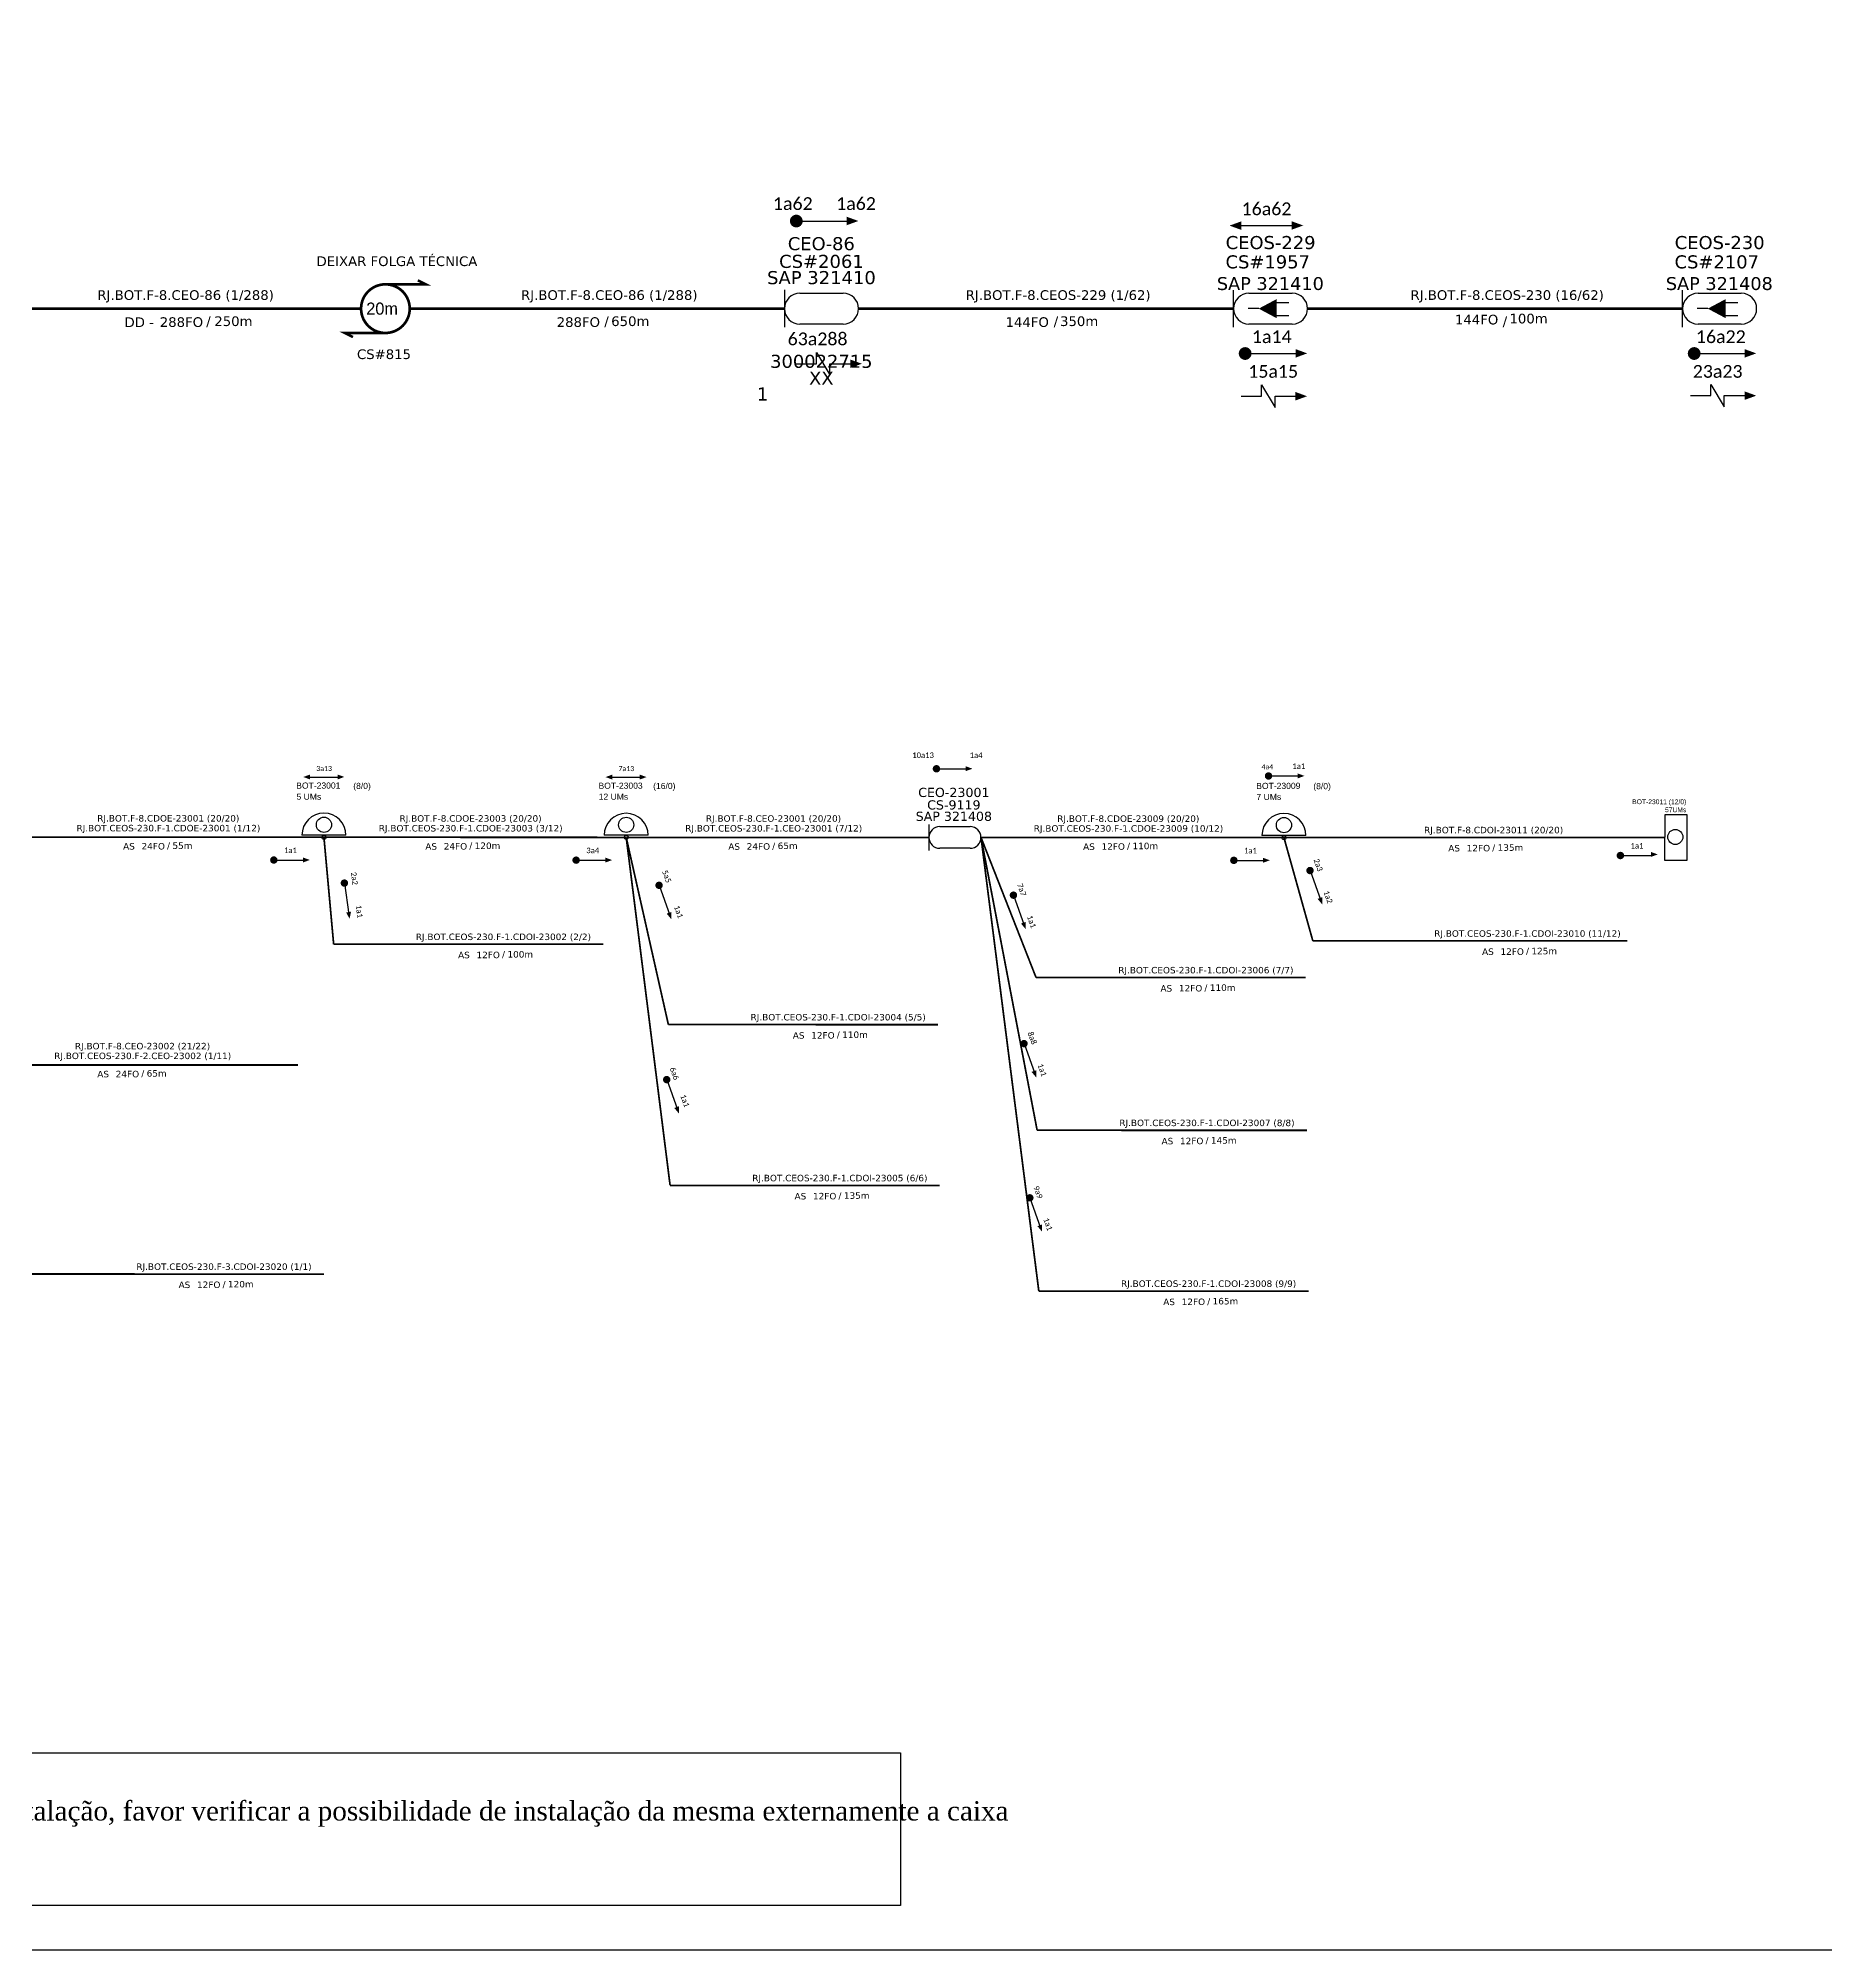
# Model space of a CAD drawing. Header units: metres. Extents: x -1286 to -445, y -500 to 94.
# Drawn here: x -1118.2 to -840.5, y -499.8 to -202.8 of the extents above; entities that cross this region are included whole.
import ezdxf
from ezdxf.enums import TextEntityAlignment as Align

# ---------------------------------------------------------------- set-up
doc = ezdxf.new("R2010")
doc.units = ezdxf.units.M
doc.layers.add("20.0-LEGENDA DOS CDO'S", color=1, linetype='Continuous', lineweight=0)
doc.layers.add('40.1-ETIQUETAS', color=1, linetype='Continuous', lineweight=20)
for name, color, linetype in [('20.4-CEOS', 1, 'Continuous'), ('20.5-CABO AÉREO', 1, 'Continuous'), ('20.5-CEO', 1, 'Continuous'), ('CAP a instalar', 1, 'Continuous'), ('label_cabos', 7, 'Continuous'), ('Meio Fio', 7, 'Continuous'), ('SETA', 7, 'Continuous')]:
    doc.layers.add(name, color=color, linetype=linetype)
doc.styles.add('ARIAL', font='arial.ttf')
doc.styles.add('siredit', font='verdana.ttf')
doc.linetypes.add('FENCELINE1', pattern='A,0.25,-0.1,[133,ltypeshp.shx,S=0.1,R=0,X=-0.1,Y=0],-0.1,1', length=1.45)

msp = doc.modelspace()

# ---------------------------------------------------------------- linework, layer by layer
at = {"color": 0}
for p, q in [((-1262.5, -469.23), (-984.25, -469.23)), ((-984.25, -469.23), (-984.25, -492.93)), ((-984.25, -492.93), (-1262.5, -492.93))]:
    msp.add_line(p, q, dxfattribs=at)
msp.add_lwpolyline([(-1286.07, -499.81), (-445.07, -499.81), (-445.07, 94.19), (-1286.07, 94.19)], close=True)
at = {"color": 7}
for points, const_width in [([(-1000.91, -231.21, 1), (-999.92, -231.21, 1)], 0.99), ([(-1064.25, -241.04, 1.000012), (-1064.25, -248.6, 0.999978)], 0.42), ([(-931.18, -251.79, 1), (-930.19, -251.79, 1)], 0.99), ([(-861.42, -251.79, 1), (-860.43, -251.79, 1)], 0.99), ([(-978.93, -316.31, 1), (-978.35, -316.31, 1)], 0.575), ([(-1081.87, -330.49, 1), (-1081.3, -330.49, 1)], 0.575), ([(-1034.91, -330.51, 1), (-1034.34, -330.51, 1)], 0.575), ([(-932.73, -330.54, 1), (-932.15, -330.54, 1)], 0.575), ([(-1070.66, -333.79, 1), (-1070.58, -334.36, 1)], 0.575), ([(-1021.83, -334.15, 1), (-1021.63, -334.69, 1)], 0.575), ([(-966.78, -335.68, 1), (-966.59, -336.22, 1)], 0.575)]:
    msp.add_lwpolyline(points, format="xyb", close=True, dxfattribs=dict(at, const_width=const_width))
at = {"color": 7, "const_width": 0.394}
for points in [[(-1064.25, -241.04), (-1057.95, -241.04), (-1059.21, -240.41)], [(-1064.25, -248.6), (-1070.55, -248.6), (-1069.29, -249.23)]]:
    msp.add_lwpolyline(points, dxfattribs=at)
at = {"color": 7}
for points in [[(-997.3, -253.38), (-997.3, -251.62), (-995.21, -255.12), (-995.2, -253.38)], [(-928.12, -258.43), (-928.12, -256.68), (-926.03, -260.17), (-926.03, -258.43)], [(-858.35, -258.34), (-858.35, -256.59), (-856.26, -260.09), (-856.25, -258.34)]]:
    msp.add_lwpolyline(points, dxfattribs=at)
at = {"const_width": 0.575}
for points in [[(-927.34, -317.43, 1), (-926.77, -317.43, 1)], [(-872.68, -329.79, 1), (-872.1, -329.79, 1)], [(-920.7, -331.85, 1), (-920.51, -332.39, 1)], [(-965.14, -358.74, 1), (-964.95, -359.28, 1)], [(-1020.65, -364.34, 1), (-1020.45, -364.88, 1)], [(-964.23, -382.7, 1), (-964.04, -383.24, 1)]]:
    msp.add_lwpolyline(points, format="xyb", close=True, dxfattribs=at)
at = {"color": 1}
msp.add_lwpolyline([(-865.52, -330.49), (-862.04, -330.51), (-862, -323.49), (-865.48, -323.47)], close=True, dxfattribs=at)
at = {"layer": '20.4-CEOS', "color": 7}
for p, q in [((-930.09, -242.42), (-923.37, -242.42)), ((-860.33, -242.42), (-853.61, -242.42)), ((-923.37, -247.21), (-930.09, -247.21)), ((-853.61, -247.21), (-860.33, -247.21))]:
    msp.add_line(p, q, dxfattribs=at)
for points in [[(-932.48, -247.7), (-932.48, -241.93)], [(-862.72, -247.7), (-862.72, -241.93)], [(-928.58, -244.82), (-930.2, -244.82)], [(-925.93, -243.87), (-923.9, -243.87)], [(-925.93, -245.86), (-923.9, -245.86)], [(-858.82, -244.82), (-860.44, -244.82)], [(-856.17, -243.87), (-854.14, -243.87)], [(-856.17, -245.86), (-854.14, -245.86)]]:
    msp.add_lwpolyline(points, dxfattribs=at)
for points in [[(-928.58, -244.82, 0, 2.95, 0), (-925.81, -244.82, 2.95, 2.95, 0)], [(-858.82, -244.82, 0, 2.95, 0), (-856.05, -244.82, 2.95, 2.95, 0)]]:
    msp.add_lwpolyline(points, format="xyseb", dxfattribs=at)
for centre, start, end in [((-930.09, -244.82), 90, 270), ((-923.37, -244.82), 270, 90), ((-860.33, -244.82), 90, 270), ((-853.61, -244.82), 270, 90)]:
    msp.add_arc(centre, 2.39, start, end, dxfattribs=at)
at = {"layer": '20.5-CABO AÉREO', "color": 7, "ltscale": 50, "const_width": 0.4}
for points in [[(-1126.29, -244.82), (-1068.03, -244.82)], [(-1060.47, -244.82), (-1002.21, -244.82)], [(-990.74, -244.82), (-932.48, -244.82)], [(-920.98, -244.82), (-862.72, -244.82)]]:
    msp.add_lwpolyline(points, dxfattribs=at)
at = {"layer": '20.5-CEO', "color": 7}
for p, q in [((-999.87, -242.42), (-993.14, -242.42)), ((-993.14, -247.22), (-999.87, -247.22)), ((-978.14, -325.3), (-973.41, -325.3)), ((-973.41, -328.67), (-978.14, -328.67))]:
    msp.add_line(p, q, dxfattribs=at)
for points in [[(-1002.27, -241.92), (-1002.27, -247.71)], [(-979.82, -324.95), (-979.82, -329.01)]]:
    msp.add_lwpolyline(points, dxfattribs=at)
for centre, radius, start, end in [((-999.87, -244.82), 2.4, 90, 270), ((-993.14, -244.82), 2.4, 270, 90), ((-978.14, -326.98), 1.68, 90, 270), ((-973.41, -326.98), 1.68, 270, 90)]:
    msp.add_arc(centre, radius, start, end, dxfattribs=at)
at = {"layer": 'CAP a instalar', "color": 7, "linetype": 'FENCELINE1', "ltscale": 7, "const_width": 0.268}
for points in [[(-1128, -326.93), (-1073.8, -326.95)], [(-1073.91, -326.95), (-1026.89, -326.97)], [(-1026.84, -326.97), (-979.82, -326.98)], [(-971.72, -326.98), (-924.7, -327)], [(-1186.97, -362.34), (-1077.85, -362.34)], [(-1122.67, -394.81), (-1073.8, -394.82)]]:
    msp.add_lwpolyline(points, dxfattribs=at)
at = {"layer": 'CAP a instalar', "color": 252, "linetype": 'FENCELINE1', "ltscale": 7, "const_width": 0.268}
for points in [[(-1073.8, -326.95), (-1072.29, -343.57)], [(-1026.84, -326.97), (-1020.29, -356.06)], [(-1026.84, -326.97), (-1020.02, -381.04)], [(-971.72, -326.98), (-963.17, -348.74)], [(-971.72, -326.98), (-963, -372.48)], [(-971.72, -326.98), (-962.74, -397.46)], [(-924.66, -327), (-920.17, -343.05)], [(-1072.29, -343.57), (-1030.39, -343.58)], [(-920.17, -343.05), (-871.3, -343.06)], [(-963.17, -348.74), (-921.26, -348.75)], [(-1020.29, -356.06), (-978.38, -356.07)], [(-963, -372.48), (-921.09, -372.49)], [(-1020.02, -381.04), (-978.12, -381.05)], [(-962.74, -397.46), (-920.83, -397.47)]]:
    msp.add_lwpolyline(points, dxfattribs=at)
at = {"layer": 'CAP a instalar', "linetype": 'FENCELINE1', "ltscale": 7, "const_width": 0.268}
for points in [[(-924.7, -327), (-907.41, -326.97)], [(-907.41, -326.97), (-865.5, -326.98)]]:
    msp.add_lwpolyline(points, dxfattribs=at)
at = {"layer": 'label_cabos', "color": 7}
for p, q in [((-1070.38, -326.63), (-1077.22, -326.63)), ((-1023.43, -326.65), (-1030.26, -326.65))]:
    msp.add_line(p, q, dxfattribs=at)
at = {"layer": 'label_cabos', "color": 5}
msp.add_line((-921.24, -326.68), (-928.08, -326.68), dxfattribs=at)
at = {"layer": 'label_cabos', "color": 7}
for centre, radius in [((-1073.8, -325.01), 1.18), ((-1073.8, -326.95), 0.316), ((-1026.84, -325.03), 1.18), ((-1026.84, -326.97), 0.316)]:
    msp.add_circle(centre, radius, dxfattribs=at)
at = {"layer": 'label_cabos', "color": 5}
for centre, radius in [((-924.66, -325.06), 1.18), ((-924.66, -327), 0.316)]:
    msp.add_circle(centre, radius, dxfattribs=at)
at = {"layer": 'label_cabos', "color": 7}
for centre in [(-1073.8, -326.63), (-1026.84, -326.65)]:
    msp.add_arc(centre, 3.42, 0, 180, dxfattribs=at)
at = {"layer": 'label_cabos', "color": 5}
msp.add_arc((-924.66, -326.68), 3.42, 0, 180, dxfattribs=at)
at = {"layer": 'Meio Fio', "color": 1}
msp.add_circle((-863.86, -326.91), 1.17, dxfattribs=at)
at = {"layer": 'SETA', "color": 7}
for points in [[(-1000.41, -231.21), (-991.9, -231.21)], [(-931.3, -231.92), (-922.79, -231.92)], [(-930.68, -251.79), (-922.17, -251.79)], [(-860.92, -251.79), (-852.41, -251.79)], [(-1000.46, -253.38), (-997.3, -253.38)], [(-995.2, -253.38), (-992.04, -253.38)], [(-861.51, -258.34), (-858.35, -258.34)], [(-856.25, -258.34), (-853.09, -258.34)], [(-931.29, -258.43), (-928.12, -258.43)], [(-926.03, -258.43), (-922.87, -258.43)], [(-1076.23, -317.59), (-1071.29, -317.59)], [(-1029.28, -317.61), (-1024.34, -317.61)], [(-978.64, -316.31), (-973.7, -316.31)], [(-1081.58, -330.49), (-1076.64, -330.49)], [(-1034.63, -330.51), (-1029.69, -330.51)]]:
    msp.add_lwpolyline(points, dxfattribs=at)
at = {"layer": 'SETA'}
for points in [[(-927.06, -317.43), (-922.12, -317.43)], [(-932.44, -330.54), (-927.5, -330.54)], [(-920.61, -332.12), (-918.94, -336.77)], [(-872.39, -329.79), (-867.45, -329.79)], [(-1070.62, -334.08), (-1069.92, -338.97)], [(-1021.73, -334.42), (-1020.06, -339.07)], [(-966.68, -335.95), (-965.02, -340.6)], [(-965.04, -359.01), (-963.38, -363.66)], [(-1020.55, -364.61), (-1018.88, -369.26)], [(-964.14, -382.97), (-962.47, -387.62)]]:
    msp.add_lwpolyline(points, dxfattribs=at)
at = {"layer": 'SETA', "color": 7}
for points in [[(-992.58, -230.54), (-990.77, -231.2), (-992.58, -231.86)], [(-931.3, -231.26), (-933.11, -231.92), (-931.3, -232.58)], [(-923.47, -231.24), (-921.66, -231.9), (-923.47, -232.56)], [(-922.85, -251.11), (-921.04, -251.77), (-922.85, -252.43)], [(-853.09, -251.11), (-851.28, -251.77), (-853.09, -252.43)], [(-992.04, -252.72), (-990.23, -253.38), (-992.04, -254.04)], [(-922.87, -257.77), (-921.06, -258.43), (-922.87, -259.09)], [(-853.09, -257.68), (-851.28, -258.34), (-853.09, -259)], [(-1075.95, -317.97), (-1077.01, -317.59), (-1075.95, -317.2)], [(-1071.69, -317.2), (-1070.63, -317.58), (-1071.69, -317.97)], [(-1029, -317.99), (-1030.05, -317.6), (-1029, -317.22)], [(-1024.73, -317.22), (-1023.68, -317.6), (-1024.73, -317.98)], [(-974.1, -315.92), (-973.04, -316.3), (-974.1, -316.68)], [(-1077.04, -330.1), (-1075.99, -330.48), (-1077.04, -330.87)], [(-1030.08, -330.11), (-1029.03, -330.5), (-1030.08, -330.88)]]:
    msp.add_solid(points, dxfattribs=at)
at = {"layer": 'SETA'}
for points in [[(-922.51, -317.04), (-921.46, -317.42), (-922.51, -317.8)], [(-867.63, -329.24), (-866.58, -329.62), (-867.63, -330)], [(-927.9, -330.15), (-926.84, -330.53), (-927.9, -330.91)], [(-1069.59, -338.52), (-1069.82, -339.62), (-1070.35, -338.63)], [(-1019.83, -338.57), (-1019.83, -339.69), (-1020.55, -338.82)], [(-918.71, -336.26), (-918.71, -337.38), (-919.43, -336.52)], [(-964.78, -340.1), (-964.79, -341.22), (-965.5, -340.36)], [(-963.14, -363.15), (-963.15, -364.27), (-963.86, -363.41)], [(-1018.65, -368.75), (-1018.65, -369.87), (-1019.37, -369.01)], [(-962.23, -387.11), (-962.24, -388.23), (-962.96, -387.37)]]:
    msp.add_solid(points, dxfattribs=at)

# ---------------------------------------------------------------- texts
at = {"color": 7}
msp.add_text('20m', height=1.89, dxfattribs=at).set_placement((-1067.22, -245.76))
at = {"color": 7, "attachment_point": 5}
for s, insert, char_height, width in [('{\\fCalibri|b0|i0|c0|p34;\\C7;1a62}', (-1000.96, -228.51), 1.98, 25.1052), ('{\\fCalibri|b0|i0|c0|p34;\\C7;1a62}', (-991.14, -228.51), 1.98, 25.1052), ('{\\fCalibri|b0|i0|c0|p34;\\C7;16a62}', (-927.37, -229.32), 1.98, 25.1052), ('{\\fCalibri|b0|i0|c0|p34;\\C7;63a288}', (-997.11, -249.53), 1.98, 25.1052), ('{\\fCalibri|b0|i0|c0|p34;\\C7;1a14}', (-926.55, -249.19), 1.98, 25.1052), ('{\\fCalibri|b0|i0|c0|p34;\\C7;16a22}', (-856.79, -249.19), 1.98, 25.1052), ('{\\fCalibri|b0|i0|c0|p34;\\C7;15a15}', (-926.33, -254.58), 1.98, 25.1052), ('{\\fCalibri|b0|i0|c0|p34;\\C7;23a23}', (-857.28, -254.58), 1.98, 25.1052), ('\\C7;\\fCalibri|b0|i0|c0|p34;10a13', (-980.72, -314.21), 0.8621, 14.574), ('\\C7;\\fCalibri|b0|i0|c0|p34;1a4', (-972.48, -314.21), 0.8621, 14.574), ('\\C7;\\fCalibri|b0|i0|c0|p34;3a13', (-1073.77, -316.27), 0.7816, 14.574), ('\\C7;\\fCalibri|b0|i0|c0|p34;7a13', (-1026.82, -316.29), 0.7816, 14.574), ('\\C7;\\fCalibri|b0|i0|c0|p34;1a1', (-1079, -328.98), 0.8621, 14.574), ('\\C7;\\fCalibri|b0|i0|c0|p34;3a4', (-1032.04, -329), 0.8621, 14.574), ('\\C7;\\fCalibri|b0|i0|c0|p34;1a1', (-929.86, -329.03), 0.8621, 14.574)]:
    msp.add_mtext(s, dxfattribs=dict(at, insert=insert, char_height=char_height, width=width))
at = {"width": 14.574, "attachment_point": 5}
for s, insert, char_height in [('\\C7;\\fCalibri|b0|i0|c0|p34;4a4', (-927.23, -316.01), 0.7816), ('\\C7;\\fCalibri|b0|i0|c0|p34;1a1', (-922.35, -315.91), 0.8621), ('\\C7;\\fCalibri|b0|i0|c0|p34;1a1', (-869.81, -328.28), 0.8621)]:
    msp.add_mtext(s, dxfattribs=dict(at, insert=insert, char_height=char_height))
at = {"color": 1, "insert": (-862.15, -321.07), "char_height": 0.7461, "width": 12.1071, "attachment_point": 3, "rotation": 359.9363, "style": 'ARIAL'}
msp.add_mtext('BOT-23011 (12/0)\\P57UMs', dxfattribs=at)
at = {"color": 7, "char_height": 0.8621, "width": 14.574, "attachment_point": 5}
for s, insert, rotation in [('\\C7;\\fCalibri|b0|i0|c0|p34;2a2', (-1069.07, -333.36), 278.1516), ('\\C7;\\fCalibri|b0|i0|c0|p34;5a5', (-1020.54, -333.04), 289.7143), ('\\C7;\\fCalibri|b0|i0|c0|p34;7a7', (-965.4, -335.1), 289.7143)]:
    msp.add_mtext(s, dxfattribs=dict(at, insert=insert, rotation=rotation))
at = {"char_height": 0.8621, "width": 14.574, "attachment_point": 5}
for s, insert, rotation in [('\\C7;\\fCalibri|b0|i0|c0|p34;2a3', (-919.33, -331.26), 289.7143), ('\\C7;\\fCalibri|b0|i0|c0|p34;1a2', (-917.79, -336.24), 289.7143), ('\\C7;\\fCalibri|b0|i0|c0|p34;1a1', (-1068.31, -338.48), 278.1516), ('\\C7;\\fCalibri|b0|i0|c0|p34;1a1', (-1018.7, -338.54), 289.7143), ('\\C7;\\fCalibri|b0|i0|c0|p34;1a1', (-963.86, -340.07), 289.7143), ('\\C7;\\fCalibri|b0|i0|c0|p34;8a8', (-963.76, -358.15), 289.7143), ('\\C7;\\fCalibri|b0|i0|c0|p34;1a1', (-962.22, -363.12), 289.7143), ('\\C7;\\fCalibri|b0|i0|c0|p34;6a6', (-1019.35, -363.66), 289.7143), ('\\C7;\\fCalibri|b0|i0|c0|p34;1a1', (-1017.72, -367.91), 289.7143), ('\\C7;\\fCalibri|b0|i0|c0|p34;9a9', (-962.86, -382.11), 289.7143), ('\\C7;\\fCalibri|b0|i0|c0|p34;1a1', (-961.32, -387.08), 289.7143)]:
    msp.add_mtext(s, dxfattribs=dict(at, insert=insert, rotation=rotation))
at = {"insert": (-1257.77, -471.72), "char_height": 3, "width": 277.1819, "attachment_point": 1, "style": 'ARIAL'}
msp.add_mtext('Medidas das caixas internas =  Largura x Altura x Profundidade (cm)\\PObs.:{\\fTimes New Roman|b0|i0|c0|p16;Caso o tamanho da caixa de telefonia não comporte a CDOIA para instalação, favor verificar a possibilidade de instalação da mesma externamente a caixa}', dxfattribs=at)
at = {"layer": "20.0-LEGENDA DOS CDO'S", "color": 7, "style": 'ARIAL'}
for s, p in [('5 UMs', (-1078.06, -321.12)), ('BOT-23001', (-1078.1, -319.4)), ('BOT-23003', (-1031.14, -319.42)), ('12 UMs', (-1031.11, -321.13))]:
    msp.add_text(s, height=0.95, rotation=0.118, dxfattribs=at).set_placement(p)
for s, p in [('       (8/0)', (-1069.17, -319.45)), ('       (16/0)', (-1022.21, -319.46))]:
    msp.add_text(s, height=0.9496, rotation=0.118, dxfattribs=at).set_placement(p, align=Align.CENTER)
at = {"layer": "20.0-LEGENDA DOS CDO'S", "color": 5, "style": 'ARIAL'}
for s, p in [('BOT-23009', (-928.96, -319.45)), ('7 UMs', (-928.92, -321.16))]:
    msp.add_text(s, height=0.95, rotation=0.118, dxfattribs=at).set_placement(p)
msp.add_text('       (8/0)', height=0.9496, rotation=0.118, dxfattribs=at).set_placement((-920.02, -319.49), align=Align.CENTER)
at = {"layer": '20.4-CEOS', "color": 7, "style": 'siredit'}
for s, p in [('CEO-86', (-996.53, -233.71)), ('XX', (-996.53, -254.62))]:
    msp.add_text(s, height=2.025, dxfattribs=at).set_placement(p, align=Align.TOP_CENTER)
for s, height, p in [('CEOS-229', 2.028, (-926.73, -234.55)), ('CEOS-230', 2.028, (-856.97, -234.55)), ('CS#1957 ', 2.028, (-926.73, -237.55)), ('CS#2107 ', 2.028, (-856.97, -237.55)), ('SAP 321410', 2, (-926.77, -240.92)), ('SAP 321408', 2, (-857.02, -240.92))]:
    msp.add_text(s, height=height, dxfattribs=at).set_placement(p, align=Align.MIDDLE_CENTER)
at = {"layer": '20.5-CEO', "color": 7, "style": 'siredit'}
for s, height, p in [('CS#2061', 2.033, (-996.51, -236.46)), ('SAP 321410', 2.033, (-996.51, -238.98)), ('300022715', 2.025, (-996.53, -251.99))]:
    msp.add_text(s, height=height, dxfattribs=at).set_placement(p, align=Align.TOP_CENTER)
msp.add_text('1', height=2.03, dxfattribs=at).set_placement((-1006.53, -259.1))
for s, p in [('CEO-23001', (-975.94, -319.27)), ('SAP 321408', (-975.94, -322.98)), ('CS-9119', (-975.94, -321.21))]:
    msp.add_text(s, height=1.427, rotation=360, dxfattribs=at).set_placement(p, align=Align.TOP_CENTER)
at = {"layer": '40.1-ETIQUETAS', "color": 7, "style": 'siredit'}
for s, height, p in [('DEIXAR FOLGA TÉCNICA', 1.5, (-1062.46, -237.45)), ('RJ.BOT.F-8.CEO-86 (1/288)', 1.5, (-1095.29, -242.71)), ('RJ.BOT.F-8.CEO-86 (1/288)', 1.5, (-1029.47, -242.71)), ('RJ.BOT.F-8.CEOS-229 (1/62)', 1.5, (-959.74, -242.71)), ('RJ.BOT.F-8.CEOS-230 (16/62)', 1.5, (-889.98, -242.71)), ('CS#815', 1.5, (-1064.47, -251.9)), ('RJ.BOT.F-8.CDOE-23001 (20/20)', 1.0055, (-1097.98, -324.01)), ('RJ.BOT.F-8.CDOE-23003 (20/20)', 1.0055, (-1051.02, -324.03)), ('RJ.BOT.F-8.CEO-23001 (20/20)', 1.0055, (-1003.96, -324.04)), ('RJ.BOT.F-8.CDOE-23009 (20/20)', 1.0055, (-948.84, -324.06)), ('RJ.BOT.CEOS-230.F-1.CDOE-23001 (1/12)', 1.0055, (-1097.96, -325.53)), ('RJ.BOT.CEOS-230.F-1.CDOE-23003 (3/12)', 1.0055, (-1051, -325.55)), ('RJ.BOT.CEOS-230.F-1.CEO-23001 (7/12)', 1.0055, (-1003.93, -325.56)), ('RJ.BOT.CEOS-230.F-1.CDOE-23009 (10/12)', 1.0055, (-948.81, -325.58)), ('RJ.BOT.F-8.CEO-23002 (21/22)', 1.0055, (-1101.98, -359.4)), ('RJ.BOT.CEOS-230.F-2.CEO-23002 (1/11)', 1.0055, (-1101.96, -360.92)), ('RJ.BOT.CEOS-230.F-3.CDOI-23020 (1/1)', 1.0055, (-1089.33, -393.67))]:
    msp.add_text(s, height=height, dxfattribs=at).set_placement(p, align=Align.MIDDLE_CENTER)
for s, height, p in [('DD - ', 1.5, (-1099.56, -246.93)), ('288FO', 1.5, (-1092.57, -246.91)), ('/', 1.5, (-1091.39, -246.77)), ('288FO', 1.5, (-1030.91, -246.91)), ('/', 1.5, (-1029.55, -246.77)), ('144FO', 1.5, (-961.18, -246.91)), ('/', 1.5, (-959.73, -246.77)), ('144FO', 1.5, (-891.36, -246.52)), ('/', 1.5, (-889.98, -246.77)), ('AS', 1.006, (-1103.18, -328.36)), ('24FO', 1.006, (-1098.5, -328.35)), ('/', 1.01, (-1097.71, -328.25)), ('AS', 1.006, (-1056.23, -328.38)), ('24FO', 1.006, (-1051.55, -328.36)), ('/', 1.01, (-1050.76, -328.27)), ('AS', 1.006, (-1009.16, -328.39)), ('24FO', 1.006, (-1004.48, -328.38)), ('/', 1.01, (-1003.69, -328.28)), ('AS', 1.006, (-954.04, -328.41)), ('12FO', 1.006, (-949.36, -328.39)), ('/', 1.01, (-948.57, -328.3)), ('AS', 1.006, (-1107.19, -363.75)), ('24FO', 1.006, (-1102.51, -363.74)), ('/', 1.01, (-1101.71, -363.64)), ('AS', 1.006, (-1094.56, -396.49)), ('12FO', 1.006, (-1089.88, -396.48)), ('/', 1.01, (-1089.08, -396.39))]:
    msp.add_text(s, height=height, dxfattribs=at).set_placement(p, align=Align.MIDDLE_RIGHT)
for s, height, p in [('250m', 1.5, (-1090.83, -246.77)), ('650m', 1.5, (-1029.17, -246.77)), ('350m', 1.5, (-959.44, -246.77)), ('100m', 1.5, (-889.62, -246.36)), ('55m', 1.006, (-1097.33, -328.25)), ('120m', 1.006, (-1050.38, -328.27)), ('65m', 1.006, (-1003.31, -328.28)), ('110m', 1.006, (-948.19, -328.3)), ('65m', 1.006, (-1101.34, -363.64)), ('120m', 1.006, (-1088.71, -396.39))]:
    msp.add_text(s, height=height, dxfattribs=at).set_placement(p, align=Align.MIDDLE_LEFT)
at = {"layer": '40.1-ETIQUETAS', "style": 'siredit'}
msp.add_text('RJ.BOT.F-8.CDOI-23011 (20/20)', height=1.0055, dxfattribs=at).set_placement((-892.08, -325.83), align=Align.MIDDLE_CENTER)
for s, height, p in [('AS', 1.006, (-897.31, -328.65)), ('12FO', 1.006, (-892.63, -328.64)), ('/', 1.01, (-891.84, -328.55))]:
    msp.add_text(s, height=height, dxfattribs=at).set_placement(p, align=Align.MIDDLE_RIGHT)
msp.add_text('135m', height=1.006, dxfattribs=at).set_placement((-891.46, -328.55), align=Align.MIDDLE_LEFT)
at = {"layer": '40.1-ETIQUETAS', "color": 252, "style": 'siredit'}
for s, p in [('RJ.BOT.CEOS-230.F-1.CDOI-23010 (11/12)', (-886.83, -341.91)), ('RJ.BOT.CEOS-230.F-1.CDOI-23002 (2/2)', (-1045.92, -342.42)), ('RJ.BOT.CEOS-230.F-1.CDOI-23006 (7/7)', (-936.79, -347.6)), ('RJ.BOT.CEOS-230.F-1.CDOI-23004 (5/5)', (-993.91, -354.91)), ('RJ.BOT.CEOS-230.F-1.CDOI-23007 (8/8)', (-936.62, -371.33)), ('RJ.BOT.CEOS-230.F-1.CDOI-23005 (6/6)', (-993.65, -379.9)), ('RJ.BOT.CEOS-230.F-1.CDOI-23008 (9/9)', (-936.36, -396.31))]:
    msp.add_text(s, height=1.0055, dxfattribs=at).set_placement(p, align=Align.MIDDLE_CENTER)
for s, height, p in [('AS', 1.006, (-892.06, -344.73)), ('12FO', 1.006, (-887.38, -344.72)), ('/', 1.01, (-886.59, -344.63)), ('AS', 1.006, (-1051.14, -345.25)), ('12FO', 1.006, (-1046.46, -345.24)), ('/', 1.01, (-1045.67, -345.14)), ('AS', 1.006, (-942.02, -350.43)), ('12FO', 1.006, (-937.34, -350.41)), ('/', 1.01, (-936.55, -350.32)), ('AS', 1.006, (-999.14, -357.74)), ('12FO', 1.006, (-994.46, -357.73)), ('/', 1.01, (-993.66, -357.63)), ('AS', 1.006, (-941.85, -374.16)), ('12FO', 1.006, (-937.17, -374.14)), ('/', 1.01, (-936.38, -374.05)), ('AS', 1.006, (-998.87, -382.72)), ('12FO', 1.006, (-994.19, -382.71)), ('/', 1.01, (-993.4, -382.62)), ('AS', 1.006, (-941.59, -399.14)), ('12FO', 1.006, (-936.91, -399.13)), ('/', 1.01, (-936.11, -399.03))]:
    msp.add_text(s, height=height, dxfattribs=at).set_placement(p, align=Align.MIDDLE_RIGHT)
for s, p in [('125m', (-886.21, -344.63)), ('100m', (-1045.29, -345.14)), ('110m', (-936.17, -350.32)), ('110m', (-993.29, -357.63)), ('145m', (-936, -374.05)), ('135m', (-993.02, -382.62)), ('165m', (-935.74, -399.03))]:
    msp.add_text(s, height=1.006, dxfattribs=at).set_placement(p, align=Align.MIDDLE_LEFT)

doc.saveas('drawing.dxf')
